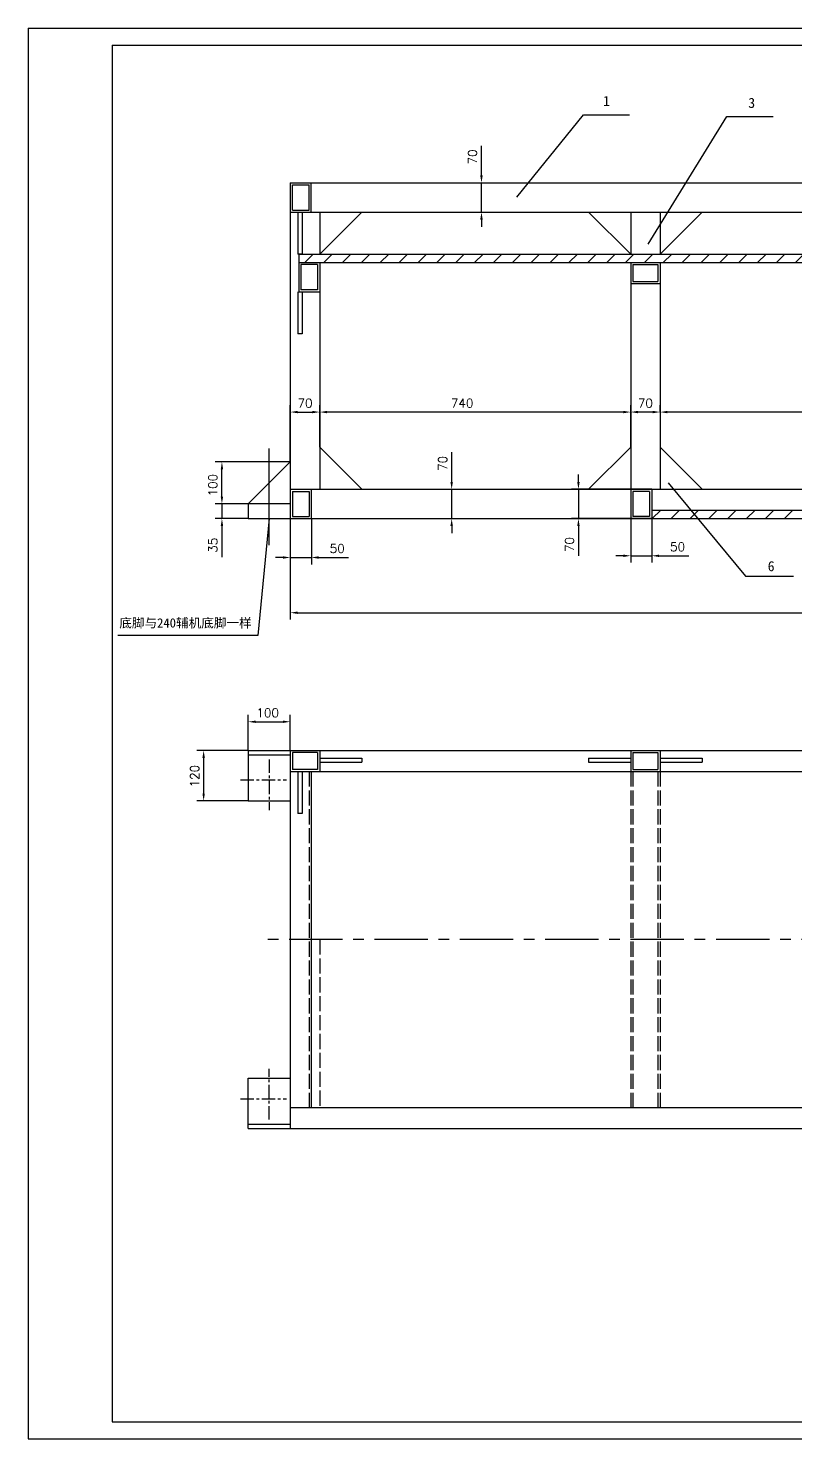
# Model space of a CAD drawing. Extents: x -281 to 4471, y -225 to 3135.
# Drawn here: x -281 to 1545, y -225 to 3135 of the extents above; entities that cross this region are included whole.
import ezdxf

# ---------------------------------------------------------------- set-up
doc = ezdxf.new("R2010")
doc.units = 0
doc.linetypes.add('ACAD_ISO02W100', pattern=[15, 12, -3])
doc.linetypes.add('CENTER', pattern=[50.8, 31.75, -6.35, 6.35, -6.35])
doc.layers.get('0').update_dxf_attribs({"linetype": 'CONTINUOUS'})
doc.layers.get('DEFPOINTS').update_dxf_attribs({"linetype": 'CONTINUOUS'})
doc.styles.get("Standard").update_dxf_attribs({"font": 'txt.shx', "height": 20.8})
doc.dimstyles.get("Standard").update_dxf_attribs({"dimscale": 5, "dimtxt": 4.5, "dimasz": 5.5, "dimexe": 4.25, "dimexo": 0.625, "dimgap": 2.2, "dimtad": 1, "dimdec": 4, "dimlfac": -1, "dimdsep": 46, "dimlunit": 6, "dimtxsty": 'Standard', "dimcen": 2.5, "dimclrd": 2, "dimclre": 2, "dimclrt": 2, "dimadec": 0, "dimazin": 0, "dimtfac": 1, "dimtdec": 4, "dimtmove": 0, "dimatfit": 3, "dimfxl": 1, "dimtolj": 1, "dimtzin": 0, "dimarcsym": 0})

# ---------------------------------------------------------------- blocks, each defined once
blk = doc.blocks.new('*D0')
at = {"color": 2, "linetype": 'ByBlock', "transparency": 16777216}
for p, q in [((342.4, 1790.7), (342.4, 1550.3)), ((2842.4, 1790.7), (2842.4, 1550.3)), ((359.9, 1566.6), (2824.9, 1566.6))]:
    blk.add_line(p, q, dxfattribs=at)
for points in [[(359.9, 1569.5), (359.9, 1563.6), (342.4, 1566.6)], [(2824.9, 1569.5), (2824.9, 1563.6), (2842.4, 1566.6)]]:
    blk.add_solid(points, dxfattribs=at)
at = {"layer": 'DEFPOINTS', "color": 0, "linetype": 'ByBlock', "transparency": 16777216}
for p in [(342.4, 1790.7), (2842.4, 1790.7), (2842.4, 1566.6)]:
    blk.add_point(p, dxfattribs=at)
at = {"color": 2, "linetype": 'ByBlock', "transparency": 16777216, "insert": (1611, 1588), "char_height": 20.8, "attachment_point": 5}
blk.add_mtext('\\A1;2500', dxfattribs=at)
blk = doc.blocks.new('*D1')
at = {"color": 2, "linetype": 'ByBlock', "transparency": 16777216}
for p, q in [((342.4, 1790.7), (342.4, 1681.8)), ((392.4, 1790.7), (392.4, 1681.8)), ((324.9, 1698.1), (307.4, 1698.1)), ((342.4, 1698.1), (392.4, 1698.1)), ((409.9, 1698.1), (480.6, 1698.1))]:
    blk.add_line(p, q, dxfattribs=at)
for points in [[(324.9, 1701), (324.9, 1695.2), (342.4, 1698.1)], [(409.9, 1701), (409.9, 1695.2), (392.4, 1698.1)]]:
    blk.add_solid(points, dxfattribs=at)
at = {"layer": 'DEFPOINTS', "color": 0, "linetype": 'ByBlock', "transparency": 16777216}
for p in [(342.4, 1790.7), (392.4, 1790.7), (392.4, 1698.1)]:
    blk.add_point(p, dxfattribs=at)
at = {"color": 2, "linetype": 'ByBlock', "transparency": 16777216, "insert": (454, 1719.5), "char_height": 20.8, "attachment_point": 5}
blk.add_mtext('\\A1;50', dxfattribs=at)
blk = doc.blocks.new('*D2')
at = {"color": 2, "linetype": 'ByBlock', "transparency": 16777216}
for p, q in [((726.4, 1878.2), (726.4, 1948.9)), ((512.4, 1860.7), (742.6, 1860.7)), ((726.4, 1790.7), (726.4, 1860.7)), ((392.4, 1790.7), (742.6, 1790.7)), ((726.4, 1773.2), (726.4, 1755.7))]:
    blk.add_line(p, q, dxfattribs=at)
for points in [[(723.4, 1878.2), (729.3, 1878.2), (726.4, 1860.7)], [(723.4, 1773.2), (729.3, 1773.2), (726.4, 1790.7)]]:
    blk.add_solid(points, dxfattribs=at)
at = {"layer": 'DEFPOINTS', "color": 0, "linetype": 'ByBlock', "transparency": 16777216}
for p in [(512.4, 1860.7), (392.4, 1790.7), (726.4, 1790.7)]:
    blk.add_point(p, dxfattribs=at)
at = {"color": 2, "linetype": 'ByBlock', "transparency": 16777216, "insert": (705, 1922.3), "char_height": 20.8, "attachment_point": 5, "rotation": 90}
blk.add_mtext('\\A1;70', dxfattribs=at)
blk = doc.blocks.new('*D3')
at = {"color": 2, "linetype": 'ByBlock', "transparency": 16777216}
for p, q in [((797.3, 2608.2), (797.3, 2678.9)), ((342.4, 2590.7), (813.5, 2590.7)), ((797.3, 2520.7), (797.3, 2590.7)), ((342.4, 2520.7), (813.5, 2520.7)), ((797.3, 2503.2), (797.3, 2485.7))]:
    blk.add_line(p, q, dxfattribs=at)
for points in [[(794.4, 2608.2), (800.2, 2608.2), (797.3, 2590.7)], [(794.4, 2503.2), (800.2, 2503.2), (797.3, 2520.7)]]:
    blk.add_solid(points, dxfattribs=at)
at = {"layer": 'DEFPOINTS', "color": 0, "linetype": 'ByBlock', "transparency": 16777216}
for p in [(342.4, 2590.7), (342.4, 2520.7), (797.3, 2520.7)]:
    blk.add_point(p, dxfattribs=at)
at = {"color": 2, "linetype": 'ByBlock', "transparency": 16777216, "insert": (775.9, 2652.3), "char_height": 20.8, "attachment_point": 5, "rotation": 90}
blk.add_mtext('\\A1;70', dxfattribs=at)
blk = doc.blocks.new('*D10')
at = {"color": 2, "linetype": 'ByBlock', "transparency": 16777216}
for p, q in [((1152.4, 1960.7), (1152.4, 2060.7)), ((1204.9, 2044.5), (1169.9, 2044.5))]:
    blk.add_line(p, q, dxfattribs=at)
for points in [[(1169.9, 2047.4), (1169.9, 2041.6), (1152.4, 2044.5)], [(1204.9, 2047.4), (1204.9, 2041.6), (1222.4, 2044.5)]]:
    blk.add_solid(points, dxfattribs=at)
at = {"layer": 'DEFPOINTS', "color": 0, "linetype": 'ByBlock', "transparency": 16777216}
for p in [(1152.4, 2044.5), (1152.4, 1960.7), (1222.4, 1960.7)]:
    blk.add_point(p, dxfattribs=at)
at = {"color": 2, "linetype": 'ByBlock', "transparency": 16777216, "insert": (1187.4, 2065.9), "char_height": 20.8, "attachment_point": 5}
blk.add_mtext('\\A1;70', dxfattribs=at)
blk = doc.blocks.new('*D11')
at = {"color": 2, "linetype": 'ByBlock', "transparency": 16777216}
for p, q in [((1222.4, 2044.5), (1222.4, 2060.7)), ((1962.4, 2044.5), (1962.4, 2060.7)), ((1944.9, 2044.5), (1239.9, 2044.5))]:
    blk.add_line(p, q, dxfattribs=at)
for points in [[(1239.9, 2047.4), (1239.9, 2041.6), (1222.4, 2044.5)], [(1944.9, 2047.4), (1944.9, 2041.6), (1962.4, 2044.5)]]:
    blk.add_solid(points, dxfattribs=at)
at = {"layer": 'DEFPOINTS', "color": 0, "linetype": 'ByBlock', "transparency": 16777216}
for p in [(1222.4, 2044.5), (1222.4, 2044.5), (1962.4, 2044.5)]:
    blk.add_point(p, dxfattribs=at)
at = {"color": 2, "linetype": 'ByBlock', "transparency": 16777216, "insert": (1633.8, 2065.9), "char_height": 20.8, "attachment_point": 5}
blk.add_mtext('\\A1;740', dxfattribs=at)
blk = doc.blocks.new('*D12')
at = {"color": 2, "linetype": 'ByBlock', "transparency": 16777216}
for p, q in [((412.4, 2042.2), (412.4, 2060.7)), ((1152.4, 2044.5), (1152.4, 2060.7)), ((1134.9, 2044.5), (429.9, 2044.5))]:
    blk.add_line(p, q, dxfattribs=at)
for points in [[(429.9, 2047.4), (429.9, 2041.6), (412.4, 2044.5)], [(1134.9, 2047.4), (1134.9, 2041.6), (1152.4, 2044.5)]]:
    blk.add_solid(points, dxfattribs=at)
at = {"layer": 'DEFPOINTS', "color": 0, "linetype": 'ByBlock', "transparency": 16777216}
for p in [(412.4, 2044.5), (412.4, 2042.2), (1152.4, 2044.5)]:
    blk.add_point(p, dxfattribs=at)
at = {"color": 2, "linetype": 'ByBlock', "transparency": 16777216, "insert": (751.3, 2065.9), "char_height": 20.8, "attachment_point": 5}
blk.add_mtext('\\A1;740', dxfattribs=at)
blk = doc.blocks.new('*D13')
at = {"color": 2, "linetype": 'ByBlock', "transparency": 16777216}
for p, q in [((342.4, 1925.7), (342.4, 2060.7)), ((412.4, 1960.7), (412.4, 2060.7)), ((359.9, 2044.5), (394.9, 2044.5))]:
    blk.add_line(p, q, dxfattribs=at)
for points in [[(359.9, 2047.4), (359.9, 2041.6), (342.4, 2044.5)], [(394.9, 2047.4), (394.9, 2041.6), (412.4, 2044.5)]]:
    blk.add_solid(points, dxfattribs=at)
at = {"layer": 'DEFPOINTS', "color": 0, "linetype": 'ByBlock', "transparency": 16777216}
for p in [(412.4, 2044.5), (412.4, 1960.7), (342.4, 1925.7)]:
    blk.add_point(p, dxfattribs=at)
at = {"color": 2, "linetype": 'ByBlock', "transparency": 16777216, "insert": (377.4, 2065.9), "char_height": 20.8, "attachment_point": 5}
blk.add_mtext('\\A1;70', dxfattribs=at)
blk = doc.blocks.new('*D19')
at = {"color": 2, "linetype": 'ByBlock', "transparency": 16777216}
for p, q in [((179.6, 1843.2), (179.6, 1860.7)), ((242.4, 1825.7), (163.3, 1825.7)), ((179.6, 1825.7), (179.6, 1790.7)), ((242.4, 1790.7), (163.3, 1790.7)), ((179.6, 1773.2), (179.6, 1699))]:
    blk.add_line(p, q, dxfattribs=at)
for points in [[(176.7, 1843.2), (182.5, 1843.2), (179.6, 1825.7)], [(176.7, 1773.2), (182.5, 1773.2), (179.6, 1790.7)]]:
    blk.add_solid(points, dxfattribs=at)
at = {"layer": 'DEFPOINTS', "color": 0, "linetype": 'ByBlock', "transparency": 16777216}
for p in [(242.4, 1825.7), (179.6, 1790.7), (242.4, 1790.7)]:
    blk.add_point(p, dxfattribs=at)
at = {"color": 2, "linetype": 'ByBlock', "transparency": 16777216, "insert": (158.2, 1727.3), "char_height": 20.8, "attachment_point": 5, "rotation": 90}
blk.add_mtext('\\A1;35', dxfattribs=at)
blk = doc.blocks.new('*D20')
at = {"color": 2, "linetype": 'ByBlock', "transparency": 16777216}
for p, q in [((342.4, 1925.7), (163.3, 1925.7)), ((179.6, 1843.2), (179.6, 1908.2)), ((242.4, 1825.7), (163.3, 1825.7))]:
    blk.add_line(p, q, dxfattribs=at)
for points in [[(176.7, 1908.2), (182.5, 1908.2), (179.6, 1925.7)], [(176.7, 1843.2), (182.5, 1843.2), (179.6, 1825.7)]]:
    blk.add_solid(points, dxfattribs=at)
at = {"layer": 'DEFPOINTS', "color": 0, "linetype": 'ByBlock', "transparency": 16777216}
for p in [(179.6, 1925.7), (342.4, 1925.7), (242.4, 1825.7)]:
    blk.add_point(p, dxfattribs=at)
at = {"color": 2, "linetype": 'ByBlock', "transparency": 16777216, "insert": (158.2, 1870.4), "char_height": 20.8, "attachment_point": 5, "rotation": 90}
blk.add_mtext('\\A1;100', dxfattribs=at)
blk = doc.blocks.new('*D24')
at = {"color": 2, "linetype": 'ByBlock', "transparency": 16777216}
for p, q in [((242.4, 1414.7), (242.4, 1499.5)), ((259.9, 1483.3), (324.9, 1483.3)), ((342.4, 1414.7), (342.4, 1499.5))]:
    blk.add_line(p, q, dxfattribs=at)
for points in [[(259.9, 1486.2), (259.9, 1480.4), (242.4, 1483.3)], [(324.9, 1486.2), (324.9, 1480.4), (342.4, 1483.3)]]:
    blk.add_solid(points, dxfattribs=at)
at = {"layer": 'DEFPOINTS', "color": 0, "linetype": 'ByBlock', "transparency": 16777216}
for p in [(342.4, 1483.3), (242.4, 1414.7), (342.4, 1414.7)]:
    blk.add_point(p, dxfattribs=at)
at = {"color": 2, "linetype": 'ByBlock', "transparency": 16777216, "insert": (288.5, 1504.7), "char_height": 20.8, "attachment_point": 5}
blk.add_mtext('\\A1;100', dxfattribs=at)
blk = doc.blocks.new('*D25')
at = {"color": 2, "linetype": 'ByBlock', "transparency": 16777216}
for p, q in [((242.4, 1414.7), (119.8, 1414.7)), ((136.1, 1397.2), (136.1, 1312.2)), ((242.4, 1294.7), (119.8, 1294.7))]:
    blk.add_line(p, q, dxfattribs=at)
for points in [[(133.2, 1397.2), (139, 1397.2), (136.1, 1414.7)], [(133.2, 1312.2), (139, 1312.2), (136.1, 1294.7)]]:
    blk.add_solid(points, dxfattribs=at)
at = {"layer": 'DEFPOINTS', "color": 0, "linetype": 'ByBlock', "transparency": 16777216}
for p in [(242.4, 1414.7), (136.1, 1294.7), (242.4, 1294.7)]:
    blk.add_point(p, dxfattribs=at)
at = {"color": 2, "linetype": 'ByBlock', "transparency": 16777216, "insert": (114.7, 1353.7), "char_height": 20.8, "attachment_point": 5, "rotation": 90}
blk.add_mtext('\\A1;120', dxfattribs=at)
blk = doc.blocks.new('*D26')
at = {"color": 2, "linetype": 'ByBlock', "transparency": 16777216}
for p, q in [((1028.1, 2054.6), (1028.1, 2072.1)), ((1152.4, 2037.1), (1011.8, 2037.1)), ((1028.1, 2037.1), (1028.1, 1967.1)), ((1152.4, 1967.1), (1011.8, 1967.1)), ((1028.1, 1949.6), (1028.1, 1878.9))]:
    blk.add_line(p, q, dxfattribs=at)
for points in [[(1025.1, 2054.6), (1031, 2054.6), (1028.1, 2037.1)], [(1025.1, 1949.6), (1031, 1949.6), (1028.1, 1967.1)]]:
    blk.add_solid(points, dxfattribs=at)
at = {"layer": 'DEFPOINTS', "color": 0, "linetype": 'ByBlock', "transparency": 16777216}
for p in [(1152.4, 2037.1), (1028.1, 1967.1), (1152.4, 1967.1)]:
    blk.add_point(p, dxfattribs=at)
at = {"color": 2, "linetype": 'ByBlock', "transparency": 16777216, "insert": (1006.7, 1905.5), "char_height": 20.8, "attachment_point": 5, "rotation": 90}
blk.add_mtext('\\A1;70', dxfattribs=at)
blk = doc.blocks.new('*D27')
at = {"color": 2, "linetype": 'ByBlock', "transparency": 16777216}
for p, q in [((1152.4, 1967.1), (1152.4, 1862.4)), ((1202.4, 1967.1), (1202.4, 1862.4)), ((1134.9, 1878.6), (1117.4, 1878.6)), ((1152.4, 1878.6), (1202.4, 1878.6)), ((1219.9, 1878.6), (1290.6, 1878.6))]:
    blk.add_line(p, q, dxfattribs=at)
for points in [[(1134.9, 1881.5), (1134.9, 1875.7), (1152.4, 1878.6)], [(1219.9, 1881.5), (1219.9, 1875.7), (1202.4, 1878.6)]]:
    blk.add_solid(points, dxfattribs=at)
at = {"layer": 'DEFPOINTS', "color": 0, "linetype": 'ByBlock', "transparency": 16777216}
for p in [(1152.4, 1967.1), (1202.4, 1967.1), (1202.4, 1878.6)]:
    blk.add_point(p, dxfattribs=at)
at = {"color": 2, "linetype": 'ByBlock', "transparency": 16777216, "insert": (1264, 1900), "char_height": 20.8, "attachment_point": 5}
blk.add_mtext('\\A1;50', dxfattribs=at)

msp = doc.modelspace()

# ---------------------------------------------------------------- hatches: boundary and pattern name
h = msp.add_hatch()
h.set_pattern_fill('ANSI31', color=256, scale=10, style=0)
h.paths.add_polyline_path([(2822.38788, 2577.12257), (2822.38788, 2597.12257), (362.38788, 2597.12257), (362.38788, 2577.12257)])
h = msp.add_hatch()
h.set_pattern_fill('ANSI31', color=256, scale=10, style=0)
h.paths.add_polyline_path([(2442.60125, 1987.12257), (1295.98684, 1987.12257), (1312.49147, 1967.12257), (2430.71513, 1967.12257)])
h.paths.add_polyline_path([(2792.38788, 1987.12257), (2442.60125, 1987.12257), (2430.71513, 1967.12257), (2792.38788, 1967.12257)])
h.paths.add_polyline_path([(1295.98684, 1987.12257), (1202.38788, 1987.12257), (1202.38788, 1967.12257), (1312.49147, 1967.12257)])

# ---------------------------------------------------------------- linework, layer by layer
at = {"color": 2}
for p, q in [((-281.35694, 3135.31482), (4470.64306, 3135.31482)), ((-281.35694, 3135.31482), (-281.35694, -224.68518)), ((-281.35694, -224.68518), (4470.64306, -224.68518))]:
    msp.add_line(p, q, dxfattribs=at)
at = {"color": 3}
for p, q in [((-81.35694, 3095.31482), (4430.64306, 3095.31482)), ((-81.35694, 3095.31482), (-81.35694, -184.68518)), ((-81.35694, -184.68518), (4430.64306, -184.68518))]:
    msp.add_line(p, q, dxfattribs=at)
for p, q in [((881.73755, 2732.73687), (1040.30537, 2929.32793)), ((1040.30537, 2929.32793), (1149.70416, 2929.32793)), ((1194.07171, 2620.74556), (1381.27193, 2925.24077)), ((1381.27193, 2925.24077), (1491.3614, 2925.24077)), ((292.38788, 1904.13879), (292.38788, 2134.30492)), ((1241.9844, 2052.56171), (1425.69988, 1829.93876)), ((292.38788, 1967.12257), (264.99325, 1688.95606)), ((1425.69988, 1829.93876), (1539.93729, 1829.93876)), ((264.99325, 1688.95606), (-68.08812, 1688.95606))]:
    msp.add_line(p, q)
at = {"color": 4}
for p, q in [((342.38788, 2767.12257), (342.38788, 1967.12257)), ((342.38788, 2767.12257), (2842.38788, 2767.12257)), ((347.38788, 2702.12257), (347.38788, 2762.12257)), ((347.38788, 2762.12257), (387.38788, 2762.12257)), ((387.38788, 2702.12257), (387.38788, 2762.12257)), ((392.38788, 2697.12257), (392.38788, 2767.12257)), ((342.38788, 2697.12257), (2842.38788, 2697.12257)), ((347.38788, 2702.12257), (387.38788, 2702.12257)), ((360.38788, 2697.12257), (360.38788, 2597.12257)), ((370.38788, 2697.12257), (370.38788, 2597.12257)), ((412.38788, 2697.12257), (412.38788, 2597.12257)), ((512.38788, 2697.12257), (412.38788, 2597.12257)), ((1052.38788, 2697.12257), (1152.38788, 2597.12257)), ((1152.38788, 2697.12257), (1152.38788, 2597.12257)), ((1222.38788, 2697.12257), (1222.38788, 2597.12257)), ((1322.38788, 2697.12257), (1222.38788, 2597.12257)), ((370.38788, 2597.12257), (360.38788, 2597.12257)), ((362.38788, 2597.12257), (2822.38788, 2597.12257)), ((362.38788, 2597.12257), (362.38788, 2507.12257)), ((362.38788, 2577.12257), (2822.38788, 2577.12257)), ((367.38788, 2572.12257), (367.38788, 2512.12257)), ((407.38788, 2572.12257), (367.38788, 2572.12257)), ((407.38788, 2572.12257), (407.38788, 2512.12257)), ((412.38788, 2577.12257), (412.38788, 2037.12257)), ((1152.38788, 2577.12257), (1152.38788, 1967.12257)), ((1157.38788, 2572.12257), (1157.38788, 2532.12257)), ((1157.38788, 2572.12257), (1217.38788, 2572.12257)), ((1217.38788, 2572.12257), (1217.38788, 2532.12257)), ((1222.38788, 2577.12257), (1222.38788, 2037.12257)), ((1152.38788, 2527.12257), (1222.38788, 2527.12257)), ((1157.38788, 2532.12257), (1217.38788, 2532.12257)), ((360.38788, 2507.12257), (360.38788, 2407.12257)), ((362.38788, 2507.12257), (412.38788, 2507.12257)), ((407.38788, 2512.12257), (367.38788, 2512.12257)), ((370.38788, 2507.12257), (370.38788, 2407.12257)), ((370.38788, 2407.12257), (360.38788, 2407.12257)), ((512.38788, 2037.12257), (412.38788, 2137.12257)), ((1052.38788, 2037.12257), (1152.38788, 2137.12257)), ((1322.38788, 2037.12257), (1222.38788, 2137.12257)), ((342.38788, 2102.12257), (242.38788, 2002.12257)), ((342.38788, 2037.12257), (2842.38788, 2037.12257)), ((347.38788, 2032.12257), (347.38788, 1972.12257)), ((347.38788, 2032.12257), (387.38788, 2032.12257)), ((387.38788, 2032.12257), (387.38788, 1972.12257)), ((392.38788, 2037.12257), (392.38788, 1967.12257)), ((1202.38788, 2037.12257), (1152.38788, 2037.12257)), ((1197.38788, 2032.12257), (1157.38788, 2032.12257)), ((1157.38788, 2032.12257), (1157.38788, 1972.12257)), ((1197.38788, 2032.12257), (1197.38788, 1972.12257)), ((1202.38788, 2037.12257), (1202.38788, 1967.12257)), ((342.38788, 2002.12257), (242.38788, 2002.12257)), ((242.38788, 2002.12257), (242.38788, 1967.12257)), ((1202.38788, 1987.12257), (2792.38788, 1987.12257)), ((242.38788, 1967.12257), (2942.38788, 1967.12257)), ((347.38788, 1972.12257), (387.38788, 1972.12257)), ((1152.38788, 1967.12257), (2792.38788, 1967.12257)), ((1202.38788, 1967.12257), (1152.38788, 1967.12257)), ((1197.38788, 1972.12257), (1157.38788, 1972.12257)), ((242.38788, 1414.70456), (2942.38788, 1414.70456)), ((242.38788, 1414.70456), (242.38788, 1294.70456)), ((342.38788, 1414.70456), (342.38788, 514.70456)), ((342.38788, 1414.70456), (342.38788, 514.70456)), ((412.38788, 1414.70456), (412.38788, 1364.70456)), ((1152.38788, 1414.70456), (1152.38788, 1364.70456)), ((1222.38788, 1414.70456), (1222.38788, 1364.70456)), ((242.38788, 1404.70456), (342.38788, 1404.70456)), ((407.38788, 1409.70456), (347.38788, 1409.70456)), ((347.38788, 1409.70456), (347.38788, 1369.70456)), ((407.38788, 1409.70456), (407.38788, 1369.70456)), ((412.38788, 1396.70456), (512.38788, 1396.70456)), ((412.38788, 1386.70456), (512.38788, 1386.70456)), ((512.38788, 1396.70456), (512.38788, 1386.70456)), ((1052.38788, 1396.70456), (1152.38788, 1396.70456)), ((1052.38788, 1396.70456), (1052.38788, 1386.70456)), ((1052.38788, 1386.70456), (1152.38788, 1386.70456)), ((1157.38788, 1409.70456), (1217.38788, 1409.70456)), ((1157.38788, 1409.70456), (1157.38788, 1369.70456)), ((1217.38788, 1409.70456), (1217.38788, 1369.70456)), ((1222.38788, 1396.70456), (1322.38788, 1396.70456)), ((1222.38788, 1386.70456), (1322.38788, 1386.70456)), ((1322.38788, 1396.70456), (1322.38788, 1386.70456)), ((342.38788, 1364.70456), (2842.38788, 1364.70456)), ((407.38788, 1369.70456), (347.38788, 1369.70456)), ((360.38788, 1364.70456), (360.38788, 1264.70456)), ((370.38788, 1364.70456), (370.38788, 1264.70456)), ((392.38788, 1364.70456), (392.38788, 564.70456)), ((1157.38788, 1369.70456), (1217.38788, 1369.70456)), ((242.38788, 1294.70456), (342.38788, 1294.70456)), ((370.38788, 1264.70456), (360.38788, 1264.70456)), ((242.38788, 514.70456), (242.38788, 634.70456)), ((242.38788, 634.70456), (342.38788, 634.70456)), ((342.38788, 564.70456), (2842.38788, 564.70456)), ((242.38788, 524.70456), (342.38788, 524.70456)), ((242.38788, 514.70456), (2942.38788, 514.70456))]:
    msp.add_line(p, q, dxfattribs=at)
at = {"color": 7, "linetype": 'CENTER'}
for p, q in [((292.38788, 1393.62417), (292.38788, 1273.05054)), ((223.81661, 1344.70456), (333.56565, 1344.70456)), ((292.38788, 535.78495), (292.38788, 656.35858)), ((223.81661, 584.70456), (333.56565, 584.70456))]:
    msp.add_line(p, q, dxfattribs=at)
at = {"color": 7, "linetype": 'ACAD_ISO02W100', "ltscale": 3}
for p, q in [((387.38788, 1364.70456), (387.38788, 564.70456)), ((1152.38788, 1364.70456), (1152.38788, 564.70456)), ((1157.38788, 1364.70456), (1157.38788, 564.70456)), ((1217.38788, 1364.70456), (1217.38788, 564.70456)), ((1222.38788, 1364.70456), (1222.38788, 564.70456)), ((412.38788, 964.70456), (412.38788, 564.70456))]:
    msp.add_line(p, q, dxfattribs=at)
at = {"color": 7, "linetype": 'CENTER', "ltscale": 4}
msp.add_line((2904.86053, 964.70456), (275.28479, 964.70456), dxfattribs=at)

# ---------------------------------------------------------------- texts
at = {"color": 2, "linetype": 'ByBlock', "attachment_point": 5}
for s, insert, char_height in [('\\f仿宋_GB2312|b0|i0|c134|p49;1', (1095.01319, 2962.11482), 24), ('\\f仿宋_GB2312|b0|i0|c134|p49;3', (1440.39176, 2957.31609), 24), ('\\f仿宋_GB2312|b0|i0|c134|p49;6', (1486.68026, 1853.66733), 24), ('\\f仿宋_GB2312|b0|i0|c134|p49;底脚与240辅机底脚一样', (92.83316, 1717.50856), 22)]:
    msp.add_mtext(s, dxfattribs=dict(at, insert=insert, char_height=char_height))

# ---------------------------------------------------------------- dimensions: what is measured, and where the dimension line sits
for base, p1, p2, picture, middle in [((797.29476, 2697.12257), (342.38788, 2767.12257), (342.38788, 2697.12257), '*D3', (797.29476, 2828.72257)), ((726.35666, 1967.12257), (512.38788, 2037.12257), (392.38788, 1967.12257), '*D2', (726.35666, 2098.72257)), ((179.57739, 2102.12257), (242.38788, 2002.12257), (342.38788, 2102.12257), '*D20', (179.57739, 2046.86681)), ((179.57739, 1967.12257), (242.38788, 2002.12257), (242.38788, 1967.12257), '*D19', (179.57739, 1903.78924))]:
    dim = msp.add_linear_dim(base=base, p1=p1, p2=p2, angle=90, dimstyle='Standard', override={"dimasz": 3.5, "dimexe": 3.25, "dimexo": 0, "dimlunit": 2, "dimtfac": 5, "dimatfit": 1, "dimtzin": 8})
    dim.commit()
    dim.dimension.update_dxf_attribs({"geometry": picture, "text_midpoint": middle, "dimtype": 160, "insert": (0, 176.46071)})
for base, p1, p2, picture, middle in [((412.38788, 2220.93476), (342.38788, 2102.12257), (412.38788, 2137.12257), '*D13', (377.38788, 2220.93476)), ((412.38788, 2220.93476), (1152.38788, 2220.93476), (412.38788, 2218.69917), '*D12', (751.25358, 2220.93476)), ((1222.38788, 2220.93476), (1962.38788, 2220.93476), (1222.38788, 2220.93476), '*D11', (1633.7808, 2220.93476)), ((392.38788, 1874.54249), (342.38788, 1967.12257), (392.38788, 1967.12257), '*D1', (453.98788, 1874.54249)), ((2842.38788, 1743.02249), (342.38788, 1967.12257), (2842.38788, 1967.12257), '*D0', (1611.01619, 1743.02249))]:
    dim = msp.add_linear_dim(base=base, p1=p1, p2=p2, dimstyle='Standard', override={"dimasz": 3.5, "dimexe": 3.25, "dimexo": 0, "dimlunit": 2, "dimtfac": 5, "dimatfit": 1, "dimtzin": 8})
    dim.commit()
    dim.dimension.update_dxf_attribs({"geometry": picture, "text_midpoint": middle, "dimtype": 160, "insert": (0, 176.46071)})
dim = msp.add_linear_dim(base=(1152.38788, 2220.93476), p1=(1222.38788, 2137.12257), p2=(1152.38788, 2137.12257), dimstyle='Standard', override={"dimasz": 3.5, "dimexe": 3.25, "dimexo": 0, "dimlunit": 2, "dimse1": 1, "dimtfac": 5, "dimtmove": 1, "dimtzin": 8})
dim.commit()
dim.dimension.update_dxf_attribs({"geometry": '*D10', "text_midpoint": (1187.38788, 2242.33476), "insert": (0, 176.46071)})
for base, p1, p2, picture, middle in [((1028.05132, 1967.12257), (1152.38788, 2037.12257), (1152.38788, 1967.12257), '*D26', (1028.05132, 1905.52257)), ((136.09849, 1294.70456), (242.38788, 1414.70456), (242.38788, 1294.70456), '*D25', (136.09849, 1353.69802))]:
    dim = msp.add_linear_dim(base=base, p1=p1, p2=p2, angle=90, dimstyle='Standard', override={"dimasz": 3.5, "dimexe": 3.25, "dimexo": 0, "dimlunit": 2, "dimtfac": 5, "dimatfit": 1, "dimtzin": 8})
    dim.commit()
    dim.dimension.update_dxf_attribs({"geometry": picture, "text_midpoint": middle, "dimtype": 160})
for base, p1, p2, picture, middle in [((1202.38788, 1878.60114), (1152.38788, 1967.12257), (1202.38788, 1967.12257), '*D27', (1263.98788, 1878.60114)), ((342.38788, 1483.27848), (242.38788, 1414.70456), (342.38788, 1414.70456), '*D24', (288.54997, 1483.27848))]:
    dim = msp.add_linear_dim(base=base, p1=p1, p2=p2, dimstyle='Standard', override={"dimasz": 3.5, "dimexe": 3.25, "dimexo": 0, "dimlunit": 2, "dimtfac": 5, "dimatfit": 1, "dimtzin": 8})
    dim.commit()
    dim.dimension.update_dxf_attribs({"geometry": picture, "text_midpoint": middle, "dimtype": 160})

doc.saveas('drawing.dxf')
